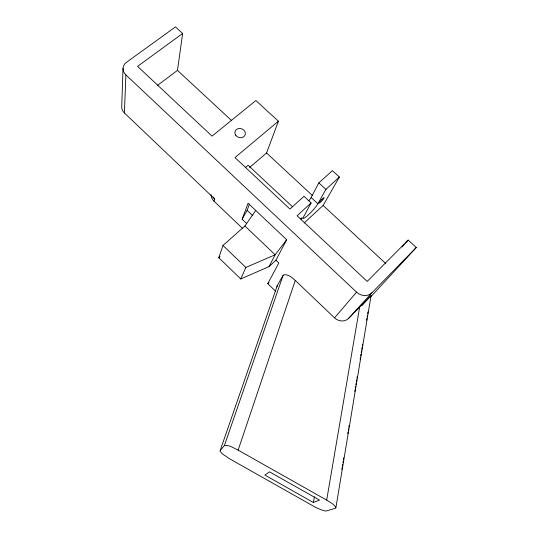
<?xml version="1.0" encoding="UTF-8"?>
<svg xmlns="http://www.w3.org/2000/svg" width="538" height="538" viewBox="0 0 538 538"><rect width="100%" height="100%" fill="white"/><g stroke="black" fill="none" stroke-linecap="round" stroke-linejoin="round"><path stroke-width="0.81" d="M123.027 68.366L121.722 106.773A9.913 8.359 9 0 0 124.379 112.926L214.689 198.966L214.05 201.219L242.631 228.475M124.379 112.926L125.905 74.903A10.713 8.837 9.7 0 1 126.417 62.361L175.475 26.9L182.644 33.464L177.479 70.377L157.426 85.448M220.176 450.535L220.123 451.268L222.255 453.783L229.612 458.786L315.429 507.267L321.415 509.903L325.873 511.1L335.376 508.275L335.887 507.731L371.045 295.631L348.637 318.335A10.35 9.328 38.7 0 1 334.535 317.864L295.288 280.426C292.114 277.783 288.462 274.192 283.997 274.73L283.022 275.543L277.272 285.57L220.176 450.535L224.393 445.585L283.022 275.543M341.838 469.331L342.114 467.677M342.39 466.022L342.666 464.361M342.935 462.707L343.21 461.046M343.486 459.391L343.762 457.737M347.75 433.709L348.025 432.048M348.301 430.393L348.577 428.739M348.853 427.078L349.128 425.423M354.764 391.456L355.04 389.794M355.315 388.14L355.591 386.479M355.86 384.825L356.136 383.17M356.412 381.509L356.687 379.855M356.963 378.194L357.239 376.539M360.124 359.142L360.399 357.481M360.675 355.826L360.951 354.172M361.227 352.511L361.502 350.857M361.778 349.196L362.054 347.541M362.323 345.887L362.599 344.226M366.586 320.197L366.862 318.543M367.138 316.889L367.414 315.228M367.689 313.573L367.965 311.912M335.887 507.731C334.226 503.992 329.881 502.317 326.68 500.105L359.66 307.07M313.385 502.499L319.485 500.071L269.518 471.846L264.857 475.067L313.385 502.499L314.454 496.735M276.989 286.922L277.272 285.57M326.68 500.105L238.132 450.111L295.288 280.426M246.619 223.512L242.113 219.228L248.085 203.216L286.68 239.706L275.927 260.224L269.074 266.606L240.748 278.966L218.771 257.702L223.001 245.469L244.911 225.98L255.745 210.459M249.619 167.439L266.559 152.994L278.408 121.198L255.866 100.545L212.039 136.107L137.58 66.376L182.644 33.464M242.113 219.228L247.11 210.331L249.464 204.097M240.748 278.966L245.832 267.453L275.147 254.777L286.68 239.706M269.074 266.606L275.147 254.777L244.911 225.98M308.859 200.795A11.042 1.668 -47 0 0 311.112 197.48L318.852 182.873L332.37 170.633L339.384 177.056L323.116 205.449L304.165 222.961M275.617 291.226L267.742 283.654L278.852 263.015L275.927 260.224M278.408 121.198L234.978 157.594L289.935 209.053L304.004 196.316L311.105 202.92L303.553 216.962A11.063 1.547 -46.9 0 0 310.083 213.223L312.053 211.178A11.063 1.547 -46.9 0 0 317.891 203.774L325.907 189.383L339.384 177.056M334.535 317.864L356.56 292.154A11.345 10.034 37.5 0 0 371.946 292.746L416.277 247.5L408.174 240.082L367.198 281.414L297.077 215.745L311.105 202.92M371.045 295.631L362.007 305.517M402.135 246.962L404.334 244.46M405.43 243.21L408.174 240.082M348.637 318.335L371.946 292.746M416.277 247.5L370.574 297.023M267.742 283.654L268.96 282.517M218.771 257.702L220.022 256.586M245.61 167.399L248.139 165.253L292.551 206.787M224.393 445.585C229.228 444.664 233.862 448.228 238.132 450.111M318.852 182.873L325.907 189.383M177.479 70.377L231.501 120.478M266.559 152.994L312.343 195.462M323.116 205.449L385.544 263.351M311.112 197.48L317.891 203.774M125.905 74.903L356.56 292.154M247.11 210.331L252.847 215.765M223.001 245.469L245.832 267.453M300.587 218.885A3.705 0.525 -46.8 0 1 302.269 217.742A3.705 0.525 -46.8 0 1 301.428 219.316M214.689 198.966A10.047 8.877 17.7 0 1 213.088 197.009M214.05 201.219A9.993 8.837 17.7 0 1 211.098 194.716M321.879 199.349L321.213 200.035A3.672 0.504 -47.1 0 0 319.242 202.53A3.672 0.504 -47.1 0 0 319.639 202.853L320.117 202.49A3.672 0.504 -47.1 0 0 323.957 198.199A3.672 0.504 -47.1 0 0 321.879 199.349M235.617 135.105A5.346 4.56 18.4 0 0 244.75 135.704A5.346 4.56 18.4 0 0 240.022 128.461A5.346 4.56 18.4 0 0 235.617 135.105"/></g></svg>
